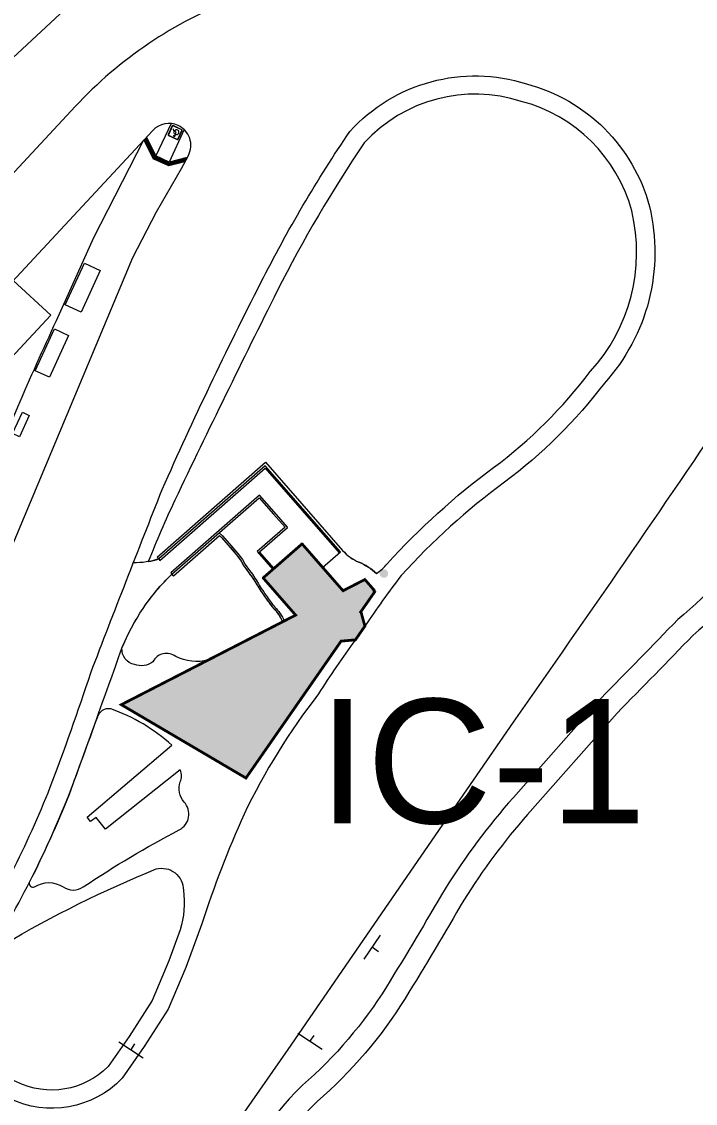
# Model space of a CAD drawing. Header units: feet. Extents: x 6763715 to 6770513, y 1886699 to 1891873.
# Drawn here: x 6765488.8 to 6765673.2, y 1888371.2 to 1888667.1 of the extents above; entities that cross this region are included whole.
import ezdxf

# ---------------------------------------------------------------- set-up
doc = ezdxf.new("R2010")
doc.units = ezdxf.units.FT
doc.header["$LTSCALE"] = 48
doc.header["$MEASUREMENT"] = 0
doc.layers.get('0').update_dxf_attribs({"lineweight": 0})
doc.layers.add('C-BLDG', color=7, linetype='Continuous')
for name, color, linetype, lineweight in [('C-BLDG-HTCH', 253, 'Continuous', 0), ('C-BLDG-IDEN', 7, 'Continuous', 50), ('C-PKNG-STRP', 3, 'Continuous', 0), ('C-ROAD', 5, 'Continuous', 0), ('L-SITE', 32, 'Continuous', 5), ('L-SITE-WALK', 6, 'Continuous', 0), ('L-SITE-WALL', 32, 'Continuous', 0)]:
    doc.layers.add(name, color=color, linetype=linetype, lineweight=lineweight)
doc.styles.add('Campus_Base_Map_NEW$0$STANDARD', font='arial.ttf', dxfattribs={"height": 3.8})

# ---------------------------------------------------------------- blocks, each defined once
blk = doc.blocks.new('Campus_Base_Map_NEW$0$S1')
for points in [[(-0.0833, 0), (0.0833, 0)], [(0, 0), (0, -0.0417)]]:
    blk.add_lwpolyline(points)
blk = doc.blocks.new('Campus_Base_Map_NEW$0$Site Plan$0$HANDI')
for p, q in [((0, 0.079), (0, 0)), ((0, 0), (0.062, 0)), ((0.062, 0), (0.094, -0.039))]:
    blk.add_line(p, q)
blk.add_circle((0, 0.094), 0.015)
blk.add_arc((-0.006, -0.006), 0.0541, 90, 0)
blk = doc.blocks.new('Campus_Base_Map_NEW$0$handicap')
at = {"layer": 'C-PKNG-STRP'}
blk.add_line((563729.991, 157499.5), (563730.041, 157499.478), dxfattribs=at)
for points in [[(563729.849, 157499.398), (563730.056, 157499.316, 0.414214), (563730.074, 157499.324), (563730.156, 157499.53, 0.414214), (563730.148, 157499.548), (563729.942, 157499.63, 0.414214), (563729.924, 157499.622), (563729.842, 157499.416, 0.414214)], [(563729.852, 157499.404), (563730.059, 157499.322, 0.414214), (563730.068, 157499.326), (563730.149, 157499.533, 0.414214), (563730.146, 157499.542), (563729.939, 157499.624, 0.414214), (563729.93, 157499.62), (563729.848, 157499.413, 0.414214)]]:
    blk.add_lwpolyline(points, format="xyb", close=True, dxfattribs=at)
at = {"layer": 'C-PKNG-STRP', "rotation": 335.9749199039166}
blk.add_blockref('Campus_Base_Map_NEW$0$Site Plan$0$HANDI', (563729.975, 157499.464), dxfattribs=at)

msp = doc.modelspace()

# ---------------------------------------------------------------- hatches: boundary and pattern name
at = {"layer": 'C-BLDG-HTCH'}
h = msp.add_hatch(color=256, dxfattribs=at)
h.paths.add_polyline_path([(6765550.18, 1888460.21), (6765516.06, 1888480.28), (6765563.78, 1888504.78), (6765554.93, 1888514.91), (6765554.93, 1888515), (6765565.49, 1888524.23), (6765565.58, 1888524.23), (6765576.76, 1888511.45), (6765582.73, 1888514.52), (6765585.32, 1888511.55), (6765585.32, 1888511.46), (6765585.26, 1888511.41), (6765585.45, 1888511.19), (6765581.58, 1888505.63), (6765581.7, 1888505.54), (6765582.74, 1888501.77), (6765580.15, 1888498.02), (6765576.22, 1888497.66)])
edge = h.paths.add_edge_path()
edge.add_arc((6765587.94, 1888516.15), 1.17, 0, 360)

# ---------------------------------------------------------------- linework, layer by layer
at = {"layer": 'C-BLDG', "const_width": 0.75}
msp.add_lwpolyline([(6765550.18, 1888460.21), (6765516.06, 1888480.28), (6765563.78, 1888504.78), (6765554.93, 1888514.91), (6765554.93, 1888515), (6765565.49, 1888524.23), (6765565.58, 1888524.23), (6765576.76, 1888511.45), (6765582.73, 1888514.52), (6765585.32, 1888511.55), (6765585.32, 1888511.46), (6765585.26, 1888511.41), (6765585.45, 1888511.19), (6765581.58, 1888505.63), (6765581.7, 1888505.54), (6765582.74, 1888501.77), (6765580.15, 1888498.02), (6765576.22, 1888497.66), (6765550.18, 1888460.21)], dxfattribs=at)
at = {"layer": 'C-ROAD', "lineweight": 0}
for p, q in [((6765503.44, 1888643.89), (6765471.86, 1888609.97)), ((6765532.54, 1888626.98), (6765534.42, 1888630.51))]:
    msp.add_line(p, q, dxfattribs=at)
at = {"layer": 'C-ROAD'}
for points in [[(6765339.49, 1888429.07, 0.006523), (6765338.03, 1888428.32), (6765272.44, 1888388.02), (6765208.56, 1888350.26), (6765197.68, 1888343.88), (6765191.48, 1888340.25, -0.28458), (6765156.84, 1888344.8), (6765150.62, 1888352.66, -0.25048), (6765152.17, 1888366.18, -0.507227), (6765157.16, 1888366.31), (6765159.77, 1888352.87), (6765197.68, 1888388.69), (6765207.26, 1888397.74), (6765285.21, 1888469.51), (6765395.95, 1888573.05), (6765454.02, 1888627.24), (6765509.68, 1888678.95), (6765507.44, 1888693.28, -0.240817), (6765511.9, 1888705.03), (6765521.5, 1888712.51, -0.192996), (6765533.96, 1888711.42), (6765550.65, 1888699.42)], [(6765580.15, 1888498.02, 0.019), (6765570.01, 1888483.21, 0.052324), (6765549.67, 1888450.31, 0.028075), (6765538.11, 1888420.32), (6765533.7, 1888408.4), (6765528.92, 1888396.99), (6765522.33, 1888386.75), (6765516.34, 1888378.08, -0.324753), (6765485.35, 1888372.55, -0.290372), (6765469.72, 1888394.27, -0.190994), (6765473.52, 1888412.16, 0.045367), (6765496.62, 1888457.67, 0.010452), (6765507.69, 1888488.96, -0.002695), (6765527.27, 1888539.19, -0.013976), (6765554.29, 1888595.77, -0.031891), (6765578.61, 1888637.1, -0.293056), (6765626.95, 1888650.13, -0.268858), (6765660.63, 1888616.6, -0.248785), (6765648.29, 1888568.26, -0.070715), (6765620.95, 1888541.14, 0.049432), (6765592.67, 1888515.62, 0.015291), (6765582.74, 1888501.77)], [(6765399.02, 1888427.69), (6765410.16, 1888421.06, 0.389398), (6765443.26, 1888427.98, 0.041331), (6765457.32, 1888452.33, 0.02699), (6765469.44, 1888483.82), (6765519.25, 1888602.61)], [(6765656.05, 1888296.54), (6765689.63, 1888411.51), (6765695.59, 1888431.72), (6765712.46, 1888435.65, 0.258954), (6765714.71, 1888437.85), (6765722.3, 1888463.1, 0.48387), (6765720.4, 1888464.49), (6765703.89, 1888459.89), (6765715.05, 1888497.73), (6765732.69, 1888556.44, -0.044142), (6765748.59, 1888560.19, 0.211507), (6765750.75, 1888562.64), (6765755.09, 1888576.5, 0.340144), (6765747.47, 1888596.01), (6765739.1, 1888600.81, 0.03208), (6765729.01, 1888604.41, 0.206153), (6765708.21, 1888597.4), (6765683.89, 1888563.43, -0.004999), (6765623.29, 1888475.49), (6765606.93, 1888451.73), (6765561.61, 1888385.98), (6765541.93, 1888357.68, 0.202069)]]:
    msp.add_lwpolyline(points, format="xyb", dxfattribs=at)
msp.add_lwpolyline([(6765524.71, 1888637.39), (6765389.76, 1888492.4)], dxfattribs=at)
at = {"layer": 'C-ROAD', "flags": 128}
msp.add_lwpolyline([(6765519.25, 1888602.61), (6765525.73, 1888615.09), (6765532.54, 1888626.98)], dxfattribs=at)
at = {"layer": 'C-ROAD', "lineweight": 0}
for centre, radius, start, end in [((6765589.08, 1888564.18), 117, 111.0365, 137.054), ((6765529.1, 1888633.31), 6, 65.0989, 137.054), ((6765529.1, 1888633.31), 6, 332.2698, 65.0989)]:
    msp.add_arc(centre, radius, start, end, dxfattribs=at)
at = {"layer": 'L-SITE'}
for p, q in [((6765500.73, 1888589.69), (6765505.98, 1888601.06)), ((6765510.3, 1888599.06), (6765505.06, 1888587.7)), ((6765505.98, 1888601.06), (6765510.3, 1888599.06)), ((6765505.06, 1888587.7), (6765500.73, 1888589.69)), ((6765501.62, 1888581.28), (6765496.38, 1888569.86))]:
    msp.add_line(p, q, dxfattribs=at)
at = {"layer": 'L-SITE', "elevation": 0}
msp.add_lwpolyline([(6765523.46, 1888519.41, 0.037176), (6765526.3, 1888520.14), (6765525.86, 1888520.64), (6765555.53, 1888546.59), (6765576.64, 1888522.46, 0.115941), (6765581.11, 1888519.27, -0.096034), (6765585.88, 1888516.13, 0.070308), (6765588.83, 1888518.82, -0.049687), (6765617.97, 1888545.16, 0.071126), (6765644.44, 1888571.46, 0.249655), (6765655.79, 1888615.36, 0.269243), (6765625.55, 1888645.33, 0.291589), (6765582.54, 1888633.99, 0.031654), (6765558.75, 1888593.5, 0.004408), (6765530.73, 1888536.25, 0.015588), (6765523.46, 1888519.41)], format="xyb", dxfattribs=at)
at = {"layer": 'L-SITE', "flags": 128}
msp.add_lwpolyline([(6765496.38, 1888569.86), (6765492.49, 1888571.65), (6765497.73, 1888583.07), (6765501.62, 1888581.28), (6765496.38, 1888569.86)], dxfattribs=at)
at = {"layer": 'L-SITE'}
msp.add_lwpolyline([(6765516.22, 1888495.73, -0.051288), (6765522.02, 1888506.57, -0.051288), (6765529.91, 1888516.01, 0.054301), (6765530.36, 1888515.49), (6765542.97, 1888526.52, -0.009407), (6765547.5, 1888521.4, -0.055048), (6765549.54, 1888518.36, 0.005481), (6765551.87, 1888515.13, -0.032563), (6765553.41, 1888512.72, 0.017544), (6765555.28, 1888509.9, 0.023031), (6765557.6, 1888506.8, -0.108677), (6765560.16, 1888502.93), (6765539.92, 1888492.53, -0.190254), (6765530.95, 1888493.48, 0.467869), (6765524.72, 1888492.03, -0.259177), (6765519.67, 1888491.27, -0.3694)], format="xyb", close=True, dxfattribs=at)
for points in [[(6765490.87, 1888431.64, 0.553766), (6765492.27, 1888430.41, -0.304917), (6765500.15, 1888430.41, 0.304917), (6765505.65, 1888430.41, -0.027497), (6765531.93, 1888446.05, 0.492637), (6765533.26, 1888453.64, -0.284623), (6765532.21, 1888459.13, 0.185605), (6765532.21, 1888462.45), (6765511.72, 1888446.24), (6765509.18, 1888449.45), (6765507.62, 1888448.31), (6765506.75, 1888449.51), (6765529.88, 1888469.24, 0.09799), (6765513.19, 1888479.13, 0.391721), (6765509.41, 1888476.68, -0.00161), (6765501.75, 1888455.68, -0.02297), (6765490.87, 1888431.64)], [(6765476, 1888389.89, -0.000852), (6765476.56, 1888390.05, -0.138463), (6765475.75, 1888402.19, -0.000325), (6765475.26, 1888402.3, -0.094358), (6765479.14, 1888410.79, -0.113458), (6765483.92, 1888414.7, -0.036593), (6765525.58, 1888435.33, -0.497846), (6765533.06, 1888429.5, -0.108721), (6765532.18, 1888418.7), (6765529.05, 1888410.24), (6765524.47, 1888399.33), (6765518.17, 1888389.53), (6765512.47, 1888381.27, -0.322081), (6765487.38, 1888377.12, -0.263893), (6765476, 1888389.89)]]:
    msp.add_lwpolyline(points, format="xyb", dxfattribs=at)
at = {"layer": 'L-SITE-WALK', "lineweight": 0}
for p, q in [((6765529.67, 1888639.28), (6765525.54, 1888630.39)), ((6765533.3, 1888637.6), (6765529.17, 1888628.7)), ((6765508.58, 1888608.05), (6765522.27, 1888634.78)), ((6765522.27, 1888634.78), (6765524.8, 1888629.63)), ((6765522.46, 1888634.97), (6765524.99, 1888629.82)), ((6765522.64, 1888635.17), (6765525.17, 1888630.01)), ((6765522.82, 1888635.36), (6765525.36, 1888630.2)), ((6765523, 1888635.56), (6765525.54, 1888630.39)), ((6765529.07, 1888627.65), (6765524.8, 1888629.63)), ((6765529.1, 1888627.91), (6765524.99, 1888629.82)), ((6765529.12, 1888628.17), (6765525.17, 1888630.01)), ((6765529.15, 1888628.44), (6765525.36, 1888630.2)), ((6765529.17, 1888628.7), (6765525.54, 1888630.39)), ((6765533.47, 1888628.74), (6765529.07, 1888627.65)), ((6765533.62, 1888629.04), (6765529.1, 1888627.91)), ((6765533.78, 1888629.33), (6765529.12, 1888628.17)), ((6765533.94, 1888629.63), (6765529.15, 1888628.44)), ((6765534.09, 1888629.93), (6765529.17, 1888628.7)), ((6765498.3, 1888585.36), (6765508.58, 1888608.05))]:
    msp.add_line(p, q, dxfattribs=at)
for points in [[(6765726.63, 1888604.5), (6765727.71, 1888598.9, -0.109883), (6765721.73, 1888584.1), (6765712.81, 1888567.83), (6765702.52, 1888547.67, -0.06474), (6765691.35, 1888529.16, -0.079064), (6765668.4, 1888503.61, -0.003979), (6765647.37, 1888482.1), (6765623.38, 1888454.88, 0.04228), (6765604.68, 1888429.93, -0.005974), (6765588.65, 1888403.09, -0.075144), (6765565.62, 1888376.17, 0.120101), (6765543.77, 1888341.19), (6765539.16, 1888337.1)], [(6765735.68, 1888602.2), (6765733.63, 1888597.91, -0.084118), (6765728.78, 1888584.48), (6765718.11, 1888565.02), (6765705.67, 1888540.63, -0.049375), (6765696.22, 1888525.65, -0.0776), (6765672.47, 1888499.19, -0.003907), (6765651.76, 1888478), (6765627.26, 1888450.21, 0.040872), (6765609.82, 1888426.83, -0.00596), (6765593.76, 1888399.93, -0.074814), (6765569.69, 1888371.75, 0.119553), (6765549.46, 1888339.3), (6765544.56, 1888327.69)], [(6765470.63, 1888388.88), (6765475.92, 1888390.39, -0.049558), (6765474.94, 1888394.86, -0.178539), (6765478.13, 1888409.17, 0.045478), (6765501.75, 1888455.68, 0.003058), (6765516.22, 1888495.73, -0.102847), (6765529.91, 1888516.01)]]:
    msp.add_lwpolyline(points, format="xyb", dxfattribs=at)
msp.add_lwpolyline([(6765389.76, 1888492.4), (6765400, 1888482.86), (6765496.75, 1888586.8), (6765486.5, 1888596.34), (6765389.76, 1888492.4)], dxfattribs=at)
at = {"layer": 'L-SITE-WALK', "lineweight": 0, "elevation": 0}
msp.add_lwpolyline([(6765526.3, 1888520.14, -0.089494), (6765519.37, 1888519.11, -0.225493)], format="xyb", dxfattribs=at)
at = {"layer": 'L-SITE-WALK', "lineweight": 0, "extrusion": (0, 0, -1)}
msp.add_arc((-6766401.77, 1888166.11), 996, 21.9151, 24.89321, dxfattribs=at)
at = {"layer": 'L-SITE-WALL'}
for p, q in [((6765525.86, 1888520.64, 0), (6765555.53, 1888546.59, 0)), ((6765555.53, 1888546.59, 0), (6765576.64, 1888522.46)), ((6765530.36, 1888515.49, 0), (6765542.97, 1888526.52, 0)), ((6765571.16, 1888517.85), (6765576.05, 1888522.13))]:
    msp.add_line(p, q, dxfattribs=at)
at = {"layer": 'L-SITE-WALL', "lineweight": 0}
msp.add_lwpolyline([(6765490.88, 1888559.41), (6765488.21, 1888553.58), (6765486.32, 1888554.45), (6765488.99, 1888560.28)], close=True, dxfattribs=at)
at = {"layer": 'L-SITE-WALL', "lineweight": 0, "elevation": 0}
for points in [[(6765576.05, 1888522.13), (6765555.46, 1888545.65), (6765526.3, 1888520.14), (6765526.63, 1888519.76), (6765555.42, 1888544.95), (6765575.67, 1888521.8)], [(6765542.86, 1888527.32), (6765543.75, 1888526.47), (6765545.07, 1888524.99), (6765546.23, 1888523.61), (6765547.89, 1888521.72), (6765549.22, 1888519.98), (6765549.96, 1888518.62), (6765551.13, 1888516.99), (6765551.93, 1888515.94), (6765552.63, 1888514.89), (6765552.98, 1888514.41), (6765553.62, 1888513.36), (6765553.84, 1888512.97), (6765554.1, 1888512.54), (6765554.39, 1888512.09), (6765554.71, 1888511.61), (6765555.04, 1888511.13), (6765555.37, 1888510.65), (6765555.69, 1888510.19), (6765556, 1888509.74), (6765556.29, 1888509.34), (6765556.56, 1888508.96), (6765556.81, 1888508.61), (6765557.06, 1888508.27), (6765557.31, 1888507.95), (6765557.56, 1888507.62), (6765557.83, 1888507.29), (6765558.12, 1888506.95), (6765558.44, 1888506.58), (6765558.45, 1888506.57), (6765558.79, 1888506.18), (6765558.79, 1888506.17), (6765559.14, 1888505.74), (6765559.15, 1888505.73), (6765559.5, 1888505.28), (6765559.51, 1888505.26), (6765559.84, 1888504.77), (6765559.86, 1888504.75), (6765560.16, 1888504.23), (6765560.17, 1888504.2), (6765560.44, 1888503.65), (6765560.45, 1888503.61), (6765560.66, 1888503.02)], [(6765542.97, 1888526.52), (6765543.39, 1888526.12), (6765544.69, 1888524.66), (6765545.85, 1888523.28), (6765547.5, 1888521.4), (6765548.8, 1888519.71), (6765549.54, 1888518.36), (6765550.73, 1888516.69), (6765551.53, 1888515.65), (6765552.22, 1888514.6), (6765552.56, 1888514.14), (6765553.19, 1888513.11), (6765553.41, 1888512.71), (6765553.68, 1888512.28), (6765553.97, 1888511.82), (6765554.29, 1888511.34), (6765554.62, 1888510.85), (6765554.96, 1888510.37), (6765555.28, 1888509.9), (6765555.6, 1888509.46), (6765555.88, 1888509.05), (6765556.15, 1888508.67), (6765556.41, 1888508.31), (6765556.66, 1888507.97), (6765556.91, 1888507.64), (6765557.17, 1888507.31), (6765557.45, 1888506.97), (6765557.74, 1888506.62), (6765558.07, 1888506.25), (6765558.07, 1888506.25), (6765558.41, 1888505.85), (6765558.41, 1888505.85), (6765558.75, 1888505.43), (6765558.76, 1888505.43), (6765559.1, 1888504.98), (6765559.1, 1888504.97), (6765559.42, 1888504.5), (6765559.43, 1888504.49), (6765559.72, 1888503.99), (6765559.73, 1888503.98), (6765559.98, 1888503.44), (6765559.99, 1888503.43), (6765560.21, 1888502.79)], [(6765525.86, 1888520.64), (6765526.3, 1888520.14)]]:
    msp.add_lwpolyline(points, dxfattribs=at)
msp.add_lwpolyline([(6765553.86, 1888537.61), (6765529.59, 1888516.37), (6765529.92, 1888516), (6765553.82, 1888536.9), (6765557.75, 1888532.41), (6765560.88, 1888528.84), (6765553.23, 1888522.14), (6765557.51, 1888517.25), (6765557.88, 1888517.58), (6765553.93, 1888522.09), (6765561.54, 1888528.75), (6765561.54, 1888528.84), (6765557.87, 1888533.04)], close=True, dxfattribs=at)
at = {"layer": 'L-SITE-WALL'}
for centre, radius, start, end in [((6765585.67, 1888530.37), 12, 221.1862, 247.6398), ((6765575.4, 1888505.4), 15, 45.6978, 67.6398)]:
    msp.add_arc(centre, radius, start, end, dxfattribs=at)

# ---------------------------------------------------------------- block references
at = {"layer": 'C-PKNG-STRP'}
for name, p, xscale, yscale, zscale, rotation in [('Campus_Base_Map_NEW$0$handicap', (13635170.79, 3352228.39), 12.00000000000004, 12.00000000000004, 12.00000000000004, 176.4174325730342), ('Campus_Base_Map_NEW$0$S1', (6765584.78, 1888413.91), 47.99999999999994, 47.99999999999994, 47.99999999999994, 55.34111649542263), ('Campus_Base_Map_NEW$0$S1', (6765567.7, 1888388.14), 47.99999999999998, 47.99999999999998, 47.99999999999998, 146.2118550007225), ('Campus_Base_Map_NEW$0$S1', (6765518.71, 1888385.78), 48.00000000000017, 48.00000000000017, 48.00000000000017, 147.2925462106216)]:
    msp.add_blockref(name, p, dxfattribs=dict(at, xscale=xscale, yscale=yscale, zscale=zscale, rotation=rotation))

# ---------------------------------------------------------------- texts
at = {"layer": 'C-BLDG-IDEN', "insert": (6765570.01, 1888481.84), "char_height": 34, "width": 2422.9802, "attachment_point": 1, "rotation": 360, "style": 'Campus_Base_Map_NEW$0$STANDARD'}
msp.add_mtext('IC-1', dxfattribs=at)

doc.saveas('drawing.dxf')
